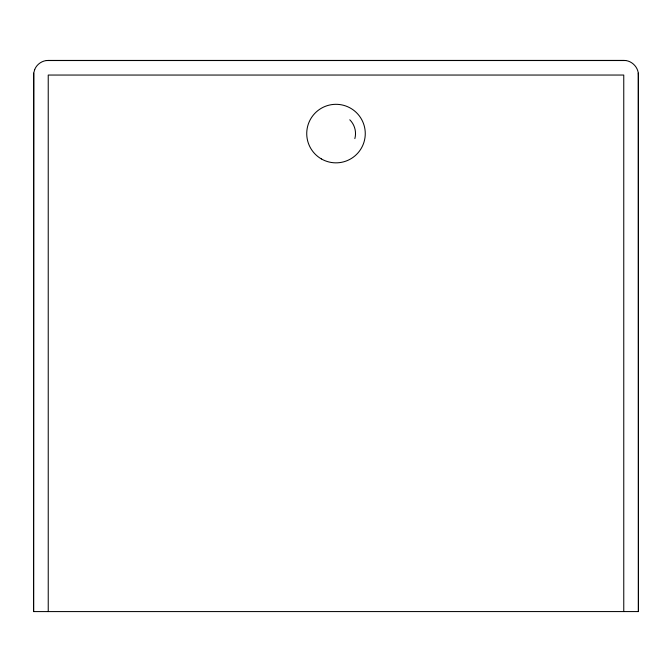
<?xml version="1.0" encoding="UTF-8"?>
<svg xmlns="http://www.w3.org/2000/svg" width="672" height="672" viewBox="0 0 672 672"><rect width="100%" height="100%" fill="white"/><g stroke="black" fill="none" stroke-linecap="round" stroke-linejoin="round"><path stroke-width="1.01" d="M34.717 69.46C36.893 64.092 42.445 60.379 48.233 60.43L623.759 60.413C631.579 60.253 638.56 67.225 638.392 75.046L638.4 611.57L33.608 611.587L33.726 73.147L34.717 69.46M33.726 73.147L33.608 611.587M46.326 60.547L625.674 60.539M638.266 73.139L638.4 611.57M623.767 611.57L623.759 75.046L48.233 75.054L48.241 611.579M349.793 119.784A19.513 19.513 0 0 1 354.85 138.634M321.367 158.928A29.266 29.266 0 0 0 365.266 133.585A29.266 29.266 0 0 0 321.367 108.234A29.266 29.266 0 0 0 321.367 158.928"/></g></svg>
